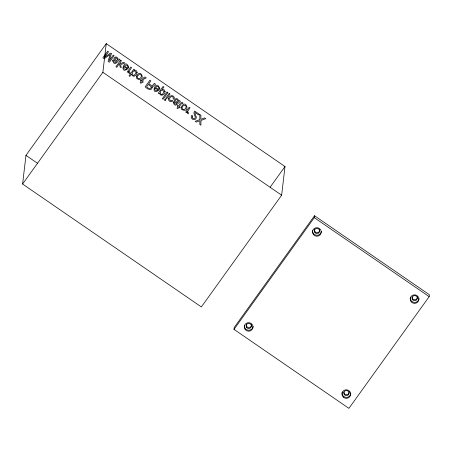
<?xml version="1.0" encoding="UTF-8"?>
<svg xmlns="http://www.w3.org/2000/svg" width="452" height="452" viewBox="0 0 452 452"><rect width="100%" height="100%" fill="white"/><g stroke="black" fill="none" stroke-linecap="round" stroke-linejoin="round"><path stroke-width="0.68" d="M22.6 184.037L25.967 155.364L106.248 43.635L285.003 166.539L281.636 195.213L201.355 306.936L22.6 184.037L102.875 72.309L106.248 43.635M234.006 329.367L234.232 327.451L314.502 215.74L429.4 294.738L429.174 296.653L348.91 408.365L234.006 329.367L314.276 217.655L314.502 215.74M270.183 187.162L285.003 166.539M102.875 72.309L281.636 195.213M314.276 217.655L429.174 296.653M25.967 155.364L37.578 163.341M417.349 296.761A2.627 2.565 6.7 0 1 414.879 299.755A2.627 2.565 6.7 0 1 412.145 296.958M319.683 229.61A2.627 2.565 6.7 0 1 316.869 232.599A2.627 2.565 6.7 0 1 314.626 229.153M251.459 324.564A2.627 2.565 6.7 0 1 248.645 327.553A2.627 2.565 6.7 0 1 246.397 324.112M349.125 391.714A2.627 2.565 6.7 0 1 346.65 394.715A2.627 2.565 6.7 0 1 343.916 391.912M321.349 231.39A4.379 4.277 6.7 0 1 316.609 235.255A4.379 4.277 6.7 0 1 312.62 230.605M350.803 393.082A4.379 4.277 6.7 0 1 345.899 397.348A4.379 4.277 6.7 0 1 342.181 392.02M253.12 326.35A4.379 4.277 6.7 0 1 248.38 330.214A4.379 4.277 6.7 0 1 244.391 325.564M419.015 298.54A4.379 4.277 6.7 0 1 414.275 302.405A4.379 4.277 6.7 0 1 410.286 297.755M199.807 114.576L199.807 119.633L195.213 121.289L196.366 122.08L199.914 120.746L199.818 124.458L200.914 125.21L200.948 120.424L205.773 118.678L204.632 117.893L200.846 119.351L200.92 115.339L199.807 114.576M168.5 98.819C168.099 101.09 171.449 102.881 172.862 100.83L172.054 100.271C169.257 102.299 168.641 97.174 171.37 96.587A1.249 1.215 6.7 0 1 172.376 96.587L173.314 97.649L173.127 98.779L173.935 99.333L174.291 98.338A2.074 2.023 6.7 0 0 174.093 97.056C172.641 94.225 168.619 96.056 168.5 98.819M192.185 116.944C191.925 119.096 195.722 119.243 195.304 116.921C194.637 115.04 193.044 112.943 194.637 111.022L199.185 114.147L198.637 114.915L195.021 112.424C194.45 114.712 198.032 117.452 195.326 119.317C193.027 120.887 189.693 117.463 191.817 115.288L192.659 115.87L192.185 116.944M136.385 76.716L136.38 77.298A2.497 2.435 6.7 0 0 137.092 78.795C146.442 83.095 140.962 66.376 136.385 76.716M181.15 107.497L181.15 108.079A2.497 2.435 6.7 0 0 181.857 109.576C191.207 113.87 185.727 97.152 181.15 107.497M141.425 75.727C141.555 77.501 139.318 79.908 137.719 78.185A1.384 1.35 6.7 0 1 137.346 77.134C137.244 74.975 140.623 73.151 141.425 75.727M186.19 106.502C186.32 108.282 184.088 110.689 182.489 108.966A1.384 1.35 6.7 0 1 182.116 107.915C182.009 105.757 185.388 103.926 186.19 106.502M112.661 60.788C114.712 67.162 117.853 60.653 119.899 59.602L118.961 58.946L118.079 59.342C116.819 53.895 110.746 59.161 116.17 61.545L116.034 62.15L115.3 62.545L113.802 61.664L113.825 60.455L113.045 59.924L112.661 60.788M173.229 102.429C175.28 108.802 178.421 102.293 180.467 101.242L179.523 100.587L178.647 100.982C177.387 95.536 171.314 100.807 176.738 103.192L176.602 103.796L175.868 104.186L174.37 103.31L174.387 102.101L173.613 101.564L173.229 102.429M123.775 67.32C123.26 69.083 125.905 70.162 126.82 68.568L124.063 66.676L123.775 67.32M154.844 88.682C154.33 90.445 156.974 91.524 157.889 89.931L155.138 88.038L154.844 88.682M164.104 91.553C159.957 100.762 158.765 85.564 164.104 91.553M128.656 71.608L128.927 73.071L129.617 73.642L130.227 72.783L129.453 72.139L129.306 70.964L131.56 67.653L130.73 67.082L127.266 71.896L128.057 72.439L128.656 71.608M187.117 111.802L187.388 113.266L188.077 113.836L188.693 112.983L187.913 112.333L187.766 111.158L190.021 107.847L189.19 107.277L185.727 112.09L186.518 112.638L187.117 111.802M137.154 72.399L136.363 74.687L134.476 76.117A2.283 2.226 6.7 0 1 132.995 75.97L131.837 74.953L131.56 73.975L129.843 76.377L129.029 75.817L133.792 69.19L134.56 69.715L134.12 70.331L135.555 70.269L136.566 70.936L137.154 72.399M151.262 87.151C150.906 89.925 147.589 87.993 146.612 86.722L148.233 84.467L150.895 86.388L151.262 87.151M165.127 91.716C165.438 94.965 159.946 97.044 159.533 93.095L159.076 93.733L158.268 93.18L163.093 86.462L163.923 87.033L162.155 89.496L164.093 89.778L165.127 91.716M136.193 72.456C131.6 81.541 131.159 66.15 136.193 72.456M128.735 67.082L128.526 67.823L127.707 67.263C128.436 65.354 125.396 64.088 124.503 66.015L128.136 68.512C118.673 75.953 124.379 56.551 128.735 67.082M159.81 88.451L159.601 89.191L158.782 88.626C159.511 86.716 156.465 85.451 155.578 87.377L159.211 89.875C149.742 97.316 155.448 77.913 159.81 88.451M117.492 59.709L116.735 61.122L115.045 59.218L115.141 58.28L115.808 57.907L116.576 58.139L117.492 59.709M178.06 101.355L177.303 102.768L175.608 100.864L175.709 99.926L176.37 99.553L177.144 99.779L178.06 101.355M152.251 87.637C151.443 91.666 146.674 88.547 145.137 86.857L149.883 80.253L150.804 80.885L148.77 83.722L150.866 85.162L152.369 85.524L154.403 83.354L155.528 84.134L153.273 86.315L151.979 86.547L152.251 87.637M111.339 53.748L109.277 60.658L113.26 55.071L114.136 55.675L109.39 62.28L108.084 61.382L110.158 54.466L104.192 58.709L102.875 57.799L107.621 51.195L108.503 51.799L104.474 57.353L110.429 53.127L111.339 53.748M120.678 60.172L115.932 66.777L116.729 67.331L119.486 63.489L120.153 67.009L121.221 67.738L120.616 64.63L124.786 62.997L123.724 62.263L120.43 63.63L120.181 62.529L121.481 60.721L120.678 60.172M140.905 80.286L140.431 80.953L141.103 81.411L140.137 82.756L140.979 83.337L141.945 81.993L142.736 82.535L143.211 81.874L142.42 81.332L144.68 78.185L145.742 78.354L146.199 77.716C144.211 75.269 142.589 79.58 141.578 80.75L140.905 80.286M167.07 92.067L162.319 98.677L163.155 99.248L167.901 92.637L167.07 92.067M165.065 99.186L164.404 100.107L165.251 100.689L165.907 99.768L165.065 99.186M169.15 93.496L165.703 98.293L166.551 98.875L169.997 94.078L169.15 93.496M177.772 105.638L177.297 106.299L177.969 106.757L177.003 108.101L177.845 108.683L178.811 107.339L179.602 107.881L180.077 107.22L179.286 106.678L181.546 103.531L182.602 103.7L183.066 103.062C181.077 100.615 179.455 104.926 178.444 106.096L177.772 105.638M412.636 299.789A2.627 2.565 6.7 0 0 417.123 299.038A2.627 2.565 6.7 0 0 414.19 295.619A2.627 2.565 6.7 0 0 412.636 299.789M343.249 397.099A4.379 4.277 6.7 0 0 350.554 395.15A4.379 4.277 6.7 0 0 345.13 389.935A4.379 4.277 6.7 0 0 343.249 397.099M314.971 232.639A2.627 2.565 6.7 0 0 319.457 231.887A2.627 2.565 6.7 0 0 316.524 228.469A2.627 2.565 6.7 0 0 314.971 232.639M411.184 301.84A4.379 4.277 6.7 0 0 418.654 300.586A4.379 4.277 6.7 0 0 413.772 294.89A4.379 4.277 6.7 0 0 411.184 301.84M313.518 234.69A4.379 4.277 6.7 0 0 320.988 233.435A4.379 4.277 6.7 0 0 316.106 227.74A4.379 4.277 6.7 0 0 313.518 234.69M245.295 329.644A4.379 4.277 6.7 0 0 252.764 328.395A4.379 4.277 6.7 0 0 247.877 322.7A4.379 4.277 6.7 0 0 245.295 329.644M246.747 327.598A2.627 2.565 6.7 0 0 251.227 326.847A2.627 2.565 6.7 0 0 248.301 323.429A2.627 2.565 6.7 0 0 246.747 327.598M344.413 394.743A2.627 2.565 6.7 0 0 348.893 393.991A2.627 2.565 6.7 0 0 345.961 390.579A2.627 2.565 6.7 0 0 344.413 394.743"/></g></svg>
